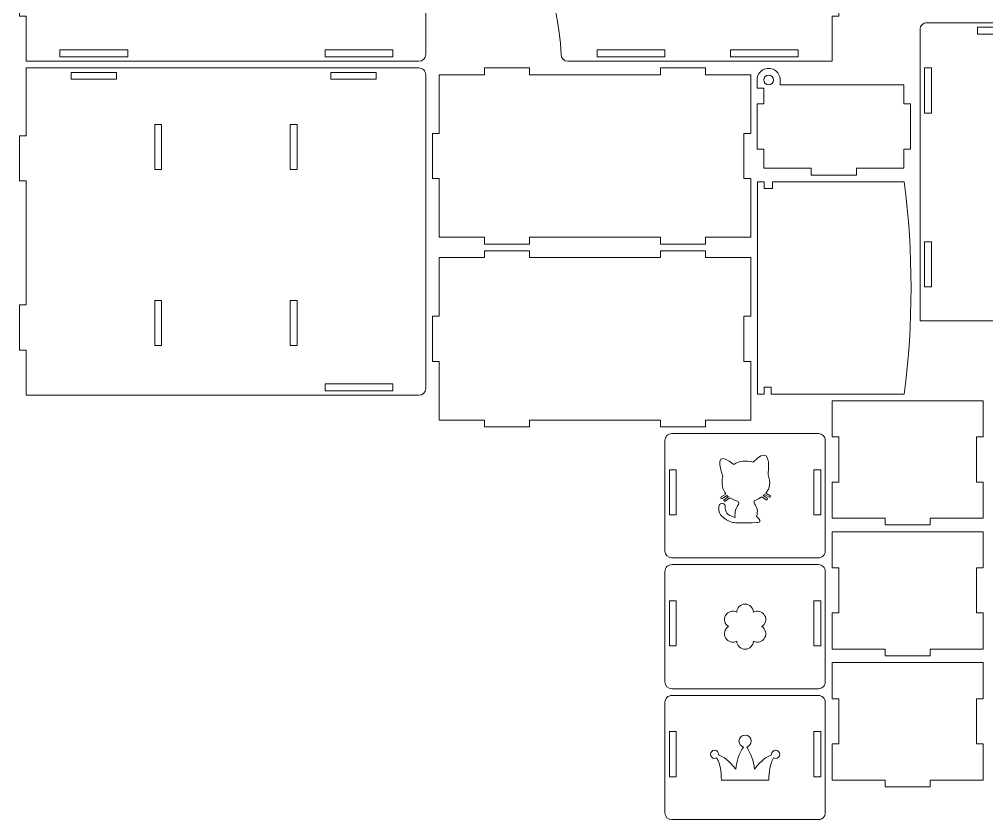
# Model space of a CAD drawing. Header units: millimetres. Extents: x -360 to 360, y -381 to 381.
# Drawn here: x -354 to 74.5, y -380.5 to -26 of the extents above; entities that cross this region are included whole.
import ezdxf

# ---------------------------------------------------------------- set-up
doc = ezdxf.new("R2010")
doc.units = ezdxf.units.MM
doc.header["$MEASUREMENT"] = 0
doc.layers.add('Camada 1', color=7, linetype='Continuous')

msp = doc.modelspace()

# ---------------------------------------------------------------- linework, layer by layer
at = {"layer": 'Camada 1', "color": 250, "lineweight": 20}
for points, knots in [([(-351, -44.5212), (-351, -44.5212), (-177, -44.5212), (-177, -44.5212), (-177, -44.5212), (-175.3432, -44.5212), (-174, -43.1781), (-174, -41.5212), (-174, -41.5212), (-174, -41.5212), (-174, 162.4788), (-174, 162.4788), (-174, 162.4788), (-174, 163.2744), (-174.3161, 164.0375), (-174.8787, 164.6001), (-174.8787, 164.6001), (-175.4413, 165.1627), (-176.2044, 165.4788), (-177, 165.4788), (-177, 165.4788), (-177, 165.4788), (-351, 165.4788), (-351, 165.4788), (-351, 165.4788), (-351, 165.4788), (-351, 145.4788), (-351, 145.4788), (-351, 145.4788), (-351, 145.4788), (-354, 145.4788), (-354, 145.4788), (-354, 145.4788), (-354, 145.4788), (-354, 125.4788), (-354, 125.4788), (-354, 125.4788), (-354, 125.4788), (-351, 125.4788), (-351, 125.4788), (-351, 125.4788), (-351, 125.4788), (-351, 70.4788), (-351, 70.4788), (-351, 70.4788), (-351, 70.4788), (-354, 70.4788), (-354, 70.4788), (-354, 70.4788), (-354, 70.4788), (-354, 50.4788), (-354, 50.4788), (-354, 50.4788), (-354, 50.4788), (-351, 50.4788), (-351, 50.4788), (-351, 50.4788), (-351, 50.4788), (-351, -4.5212), (-351, -4.5212), (-351, -4.5212), (-351, -4.5212), (-354, -4.5212), (-354, -4.5212), (-354, -4.5212), (-354, -4.5212), (-354, -24.5212), (-354, -24.5212), (-354, -24.5212), (-354, -24.5212), (-351, -24.5212), (-351, -24.5212), (-351, -24.5212), (-351, -24.5212), (-351, -44.5212), (-351, -44.5212)], [0, 0, 0, 0, 0.05, 0.05, 0.05, 0.05, 0.1, 0.1, 0.1, 0.1, 0.15, 0.15, 0.15, 0.15, 0.2, 0.2, 0.2, 0.2, 0.25, 0.25, 0.25, 0.25, 0.3, 0.3, 0.3, 0.3, 0.35, 0.35, 0.35, 0.35, 0.4, 0.4, 0.4, 0.4, 0.45, 0.45, 0.45, 0.45, 0.5, 0.5, 0.5, 0.5, 0.55, 0.55, 0.55, 0.55, 0.6, 0.6, 0.6, 0.6, 0.65, 0.65, 0.65, 0.65, 0.7, 0.7, 0.7, 0.7, 0.75, 0.75, 0.75, 0.75, 0.8, 0.8, 0.8, 0.8, 0.85, 0.85, 0.85, 0.85, 0.9, 0.9, 0.9, 0.9, 1, 1, 1, 1]), ([(-145.0345, 27.8926), (-125.9482, 9.7152), (-114.8101, -15.2625), (-114.0424, -41.6086), (-114.0424, -41.6086), (-113.9952, -43.2307), (-112.6665, -44.5212), (-111.0437, -44.5212), (-111.0437, -44.5212), (-111.0437, -44.5212), (6, -44.5212), (6, -44.5212), (6, -44.5212), (6, -44.5212), (6, -24.5212), (6, -24.5212), (6, -24.5212), (6, -24.5212), (9, -24.5212), (9, -24.5212), (9, -24.5212), (9, -24.5212), (9, -4.5212), (9, -4.5212), (9, -4.5212), (9, -4.5212), (6, -4.5212), (6, -4.5212), (6, -4.5212), (6, -4.5212), (6, 50.4788), (6, 50.4788), (6, 50.4788), (6, 50.4788), (9, 50.4788), (9, 50.4788), (9, 50.4788), (9, 50.4788), (9, 70.4788), (9, 70.4788), (9, 70.4788), (9, 70.4788), (6, 70.4788), (6, 70.4788), (6, 70.4788), (6, 70.4788), (6, 125.4788), (6, 125.4788), (6, 125.4788), (6, 125.4788), (9, 125.4788), (9, 125.4788), (9, 125.4788), (9, 125.4788), (9, 145.4788), (9, 145.4788), (9, 145.4788), (9, 145.4788), (6, 145.4788), (6, 145.4788), (6, 145.4788), (6, 145.4788), (6, 165.4788), (6, 165.4788), (6, 165.4788), (6, 165.4788), (-168, 165.4788), (-168, 165.4788), (-168, 165.4788), (-168.7956, 165.4788), (-169.5587, 165.1627), (-170.1213, 164.6001), (-170.1213, 164.6001), (-170.6839, 164.0375), (-171, 163.2744), (-171, 162.4788), (-171, 162.4788), (-171, 162.4788), (-171, 88.4788), (-171, 88.4788), (-171, 88.4788), (-171, 65.5812), (-161.6155, 43.6841), (-145.0345, 27.8926)], [0, 0, 0, 0, 0.04545455, 0.04545455, 0.04545455, 0.04545455, 0.09090909, 0.09090909, 0.09090909, 0.09090909, 0.13636364, 0.13636364, 0.13636364, 0.13636364, 0.18181818, 0.18181818, 0.18181818, 0.18181818, 0.22727273, 0.22727273, 0.22727273, 0.22727273, 0.27272727, 0.27272727, 0.27272727, 0.27272727, 0.31818182, 0.31818182, 0.31818182, 0.31818182, 0.36363636, 0.36363636, 0.36363636, 0.36363636, 0.40909091, 0.40909091, 0.40909091, 0.40909091, 0.45454545, 0.45454545, 0.45454545, 0.45454545, 0.5, 0.5, 0.5, 0.5, 0.54545455, 0.54545455, 0.54545455, 0.54545455, 0.59090909, 0.59090909, 0.59090909, 0.59090909, 0.63636364, 0.63636364, 0.63636364, 0.63636364, 0.68181818, 0.68181818, 0.68181818, 0.68181818, 0.72727273, 0.72727273, 0.72727273, 0.72727273, 0.77272727, 0.77272727, 0.77272727, 0.77272727, 0.81818182, 0.81818182, 0.81818182, 0.81818182, 0.86363636, 0.86363636, 0.86363636, 0.86363636, 0.90909091, 0.90909091, 0.90909091, 0.90909091, 1, 1, 1, 1]), ([(45, -159.4788), (45, -159.4788), (45, -30.4788), (45, -30.4788), (45, -30.4788), (45, -29.6832), (45.3161, -28.9201), (45.8787, -28.3575), (45.8787, -28.3575), (46.4413, -27.7949), (47.2044, -27.4788), (48, -27.4788), (48, -27.4788), (48, -27.4788), (113, -27.4788), (113, -27.4788), (113, -27.4788), (113.7956, -27.4788), (114.5587, -27.7949), (115.1213, -28.3575), (115.1213, -28.3575), (115.6839, -28.9201), (116, -29.6832), (116, -30.4788), (116, -30.4788), (116, -30.4788), (116, -159.4788), (116, -159.4788), (116, -159.4788), (116, -159.4788), (45, -159.4788), (45, -159.4788)], [0, 0, 0, 0, 0.11111111, 0.11111111, 0.11111111, 0.11111111, 0.22222222, 0.22222222, 0.22222222, 0.22222222, 0.33333333, 0.33333333, 0.33333333, 0.33333333, 0.44444444, 0.44444444, 0.44444444, 0.44444444, 0.55555556, 0.55555556, 0.55555556, 0.55555556, 0.66666667, 0.66666667, 0.66666667, 0.66666667, 0.77777778, 0.77777778, 0.77777778, 0.77777778, 1, 1, 1, 1]), ([(70.5, -32.4788), (70.5, -32.4788), (90.5, -32.4788), (90.5, -32.4788), (90.5, -32.4788), (90.5, -32.4788), (90.5, -29.4788), (90.5, -29.4788), (90.5, -29.4788), (90.5, -29.4788), (70.5, -29.4788), (70.5, -29.4788), (70.5, -29.4788), (70.5, -29.4788), (70.5, -32.4788), (70.5, -32.4788)], [0, 0, 0, 0, 0.2, 0.2, 0.2, 0.2, 0.4, 0.4, 0.4, 0.4, 0.6, 0.6, 0.6, 0.6, 1, 1, 1, 1]), ([(-336, -39.5212), (-336, -39.5212), (-306, -39.5212), (-306, -39.5212), (-306, -39.5212), (-306, -39.5212), (-306, -42.5212), (-306, -42.5212), (-306, -42.5212), (-306, -42.5212), (-336, -42.5212), (-336, -42.5212), (-336, -42.5212), (-336, -42.5212), (-336, -39.5212), (-336, -39.5212)], [0, 0, 0, 0, 0.2, 0.2, 0.2, 0.2, 0.4, 0.4, 0.4, 0.4, 0.6, 0.6, 0.6, 0.6, 1, 1, 1, 1]), ([(-218.5, -39.5212), (-218.5, -39.5212), (-188.5, -39.5212), (-188.5, -39.5212), (-188.5, -39.5212), (-188.5, -39.5212), (-188.5, -42.5212), (-188.5, -42.5212), (-188.5, -42.5212), (-188.5, -42.5212), (-218.5, -42.5212), (-218.5, -42.5212), (-218.5, -42.5212), (-218.5, -42.5212), (-218.5, -39.5212), (-218.5, -39.5212)], [0, 0, 0, 0, 0.2, 0.2, 0.2, 0.2, 0.4, 0.4, 0.4, 0.4, 0.6, 0.6, 0.6, 0.6, 1, 1, 1, 1]), ([(-98.0212, -39.5212), (-98.0212, -39.5212), (-68.0212, -39.5212), (-68.0212, -39.5212), (-68.0212, -39.5212), (-68.0212, -39.5212), (-68.0212, -42.5212), (-68.0212, -42.5212), (-68.0212, -42.5212), (-68.0212, -42.5212), (-98.0212, -42.5212), (-98.0212, -42.5212), (-98.0212, -42.5212), (-98.0212, -42.5212), (-98.0212, -39.5212), (-98.0212, -39.5212)], [0, 0, 0, 0, 0.2, 0.2, 0.2, 0.2, 0.4, 0.4, 0.4, 0.4, 0.6, 0.6, 0.6, 0.6, 1, 1, 1, 1]), ([(-39, -39.5212), (-39, -39.5212), (-9, -39.5212), (-9, -39.5212), (-9, -39.5212), (-9, -39.5212), (-9, -42.5212), (-9, -42.5212), (-9, -42.5212), (-9, -42.5212), (-39, -42.5212), (-39, -42.5212), (-39, -42.5212), (-39, -42.5212), (-39, -39.5212), (-39, -39.5212)], [0, 0, 0, 0, 0.2, 0.2, 0.2, 0.2, 0.4, 0.4, 0.4, 0.4, 0.6, 0.6, 0.6, 0.6, 1, 1, 1, 1]), ([(-351, -192.5212), (-351, -192.5212), (-177, -192.5212), (-177, -192.5212), (-177, -192.5212), (-175.3432, -192.5212), (-174, -191.1781), (-174, -189.5212), (-174, -189.5212), (-174, -189.5212), (-174, -50.5212), (-174, -50.5212), (-174, -50.5212), (-174, -49.7256), (-174.3161, -48.9625), (-174.8787, -48.3999), (-174.8787, -48.3999), (-175.4413, -47.8373), (-176.2044, -47.5212), (-177, -47.5212), (-177, -47.5212), (-177, -47.5212), (-351, -47.5212), (-351, -47.5212), (-351, -47.5212), (-351, -47.5212), (-351, -77.5212), (-351, -77.5212), (-351, -77.5212), (-351, -77.5212), (-354, -77.5212), (-354, -77.5212), (-354, -77.5212), (-354, -77.5212), (-354, -97.5212), (-354, -97.5212), (-354, -97.5212), (-354, -97.5212), (-351, -97.5212), (-351, -97.5212), (-351, -97.5212), (-351, -97.5212), (-351, -152.5212), (-351, -152.5212), (-351, -152.5212), (-351, -152.5212), (-354, -152.5212), (-354, -152.5212), (-354, -152.5212), (-354, -152.5212), (-354, -172.5212), (-354, -172.5212), (-354, -172.5212), (-354, -172.5212), (-351, -172.5212), (-351, -172.5212), (-351, -172.5212), (-351, -172.5212), (-351, -192.5212), (-351, -192.5212)], [0, 0, 0, 0, 0.0625, 0.0625, 0.0625, 0.0625, 0.125, 0.125, 0.125, 0.125, 0.1875, 0.1875, 0.1875, 0.1875, 0.25, 0.25, 0.25, 0.25, 0.3125, 0.3125, 0.3125, 0.3125, 0.375, 0.375, 0.375, 0.375, 0.4375, 0.4375, 0.4375, 0.4375, 0.5, 0.5, 0.5, 0.5, 0.5625, 0.5625, 0.5625, 0.5625, 0.625, 0.625, 0.625, 0.625, 0.6875, 0.6875, 0.6875, 0.6875, 0.75, 0.75, 0.75, 0.75, 0.8125, 0.8125, 0.8125, 0.8125, 0.875, 0.875, 0.875, 0.875, 1, 1, 1, 1]), ([(-311, -52.5212), (-311, -52.5212), (-331, -52.5212), (-331, -52.5212), (-331, -52.5212), (-331, -52.5212), (-331, -49.5212), (-331, -49.5212), (-331, -49.5212), (-331, -49.5212), (-311, -49.5212), (-311, -49.5212), (-311, -49.5212), (-311, -49.5212), (-311, -52.5212), (-311, -52.5212)], [0, 0, 0, 0, 0.2, 0.2, 0.2, 0.2, 0.4, 0.4, 0.4, 0.4, 0.6, 0.6, 0.6, 0.6, 1, 1, 1, 1]), ([(-196, -52.5212), (-196, -52.5212), (-216, -52.5212), (-216, -52.5212), (-216, -52.5212), (-216, -52.5212), (-216, -49.5212), (-216, -49.5212), (-216, -49.5212), (-216, -49.5212), (-196, -49.5212), (-196, -49.5212), (-196, -49.5212), (-196, -49.5212), (-196, -52.5212), (-196, -52.5212)], [0, 0, 0, 0, 0.2, 0.2, 0.2, 0.2, 0.4, 0.4, 0.4, 0.4, 0.6, 0.6, 0.6, 0.6, 1, 1, 1, 1]), ([(-70, -50.5212), (-70, -50.5212), (-128, -50.5212), (-128, -50.5212), (-128, -50.5212), (-128, -50.5212), (-128, -47.5212), (-128, -47.5212), (-128, -47.5212), (-128, -47.5212), (-148, -47.5212), (-148, -47.5212), (-148, -47.5212), (-148, -47.5212), (-148, -50.5212), (-148, -50.5212), (-148, -50.5212), (-148, -50.5212), (-168, -50.5212), (-168, -50.5212), (-168, -50.5212), (-168, -50.5212), (-168, -76.5212), (-168, -76.5212), (-168, -76.5212), (-168, -76.5212), (-171, -76.5212), (-171, -76.5212), (-171, -76.5212), (-171, -76.5212), (-171, -96.5212), (-171, -96.5212), (-171, -96.5212), (-171, -96.5212), (-168, -96.5212), (-168, -96.5212), (-168, -96.5212), (-168, -96.5212), (-168, -122.5212), (-168, -122.5212), (-168, -122.5212), (-168, -122.5212), (-148, -122.5212), (-148, -122.5212), (-148, -122.5212), (-148, -122.5212), (-148, -125.5212), (-148, -125.5212), (-148, -125.5212), (-148, -125.5212), (-128, -125.5212), (-128, -125.5212), (-128, -125.5212), (-128, -125.5212), (-128, -122.5212), (-128, -122.5212), (-128, -122.5212), (-128, -122.5212), (-70, -122.5212), (-70, -122.5212), (-70, -122.5212), (-70, -122.5212), (-70, -125.5212), (-70, -125.5212), (-70, -125.5212), (-70, -125.5212), (-50, -125.5212), (-50, -125.5212), (-50, -125.5212), (-50, -125.5212), (-50, -122.5212), (-50, -122.5212), (-50, -122.5212), (-50, -122.5212), (-30, -122.5212), (-30, -122.5212), (-30, -122.5212), (-30, -122.5212), (-30, -96.5212), (-30, -96.5212), (-30, -96.5212), (-30, -96.5212), (-33, -96.5212), (-33, -96.5212), (-33, -96.5212), (-33, -96.5212), (-33, -76.5212), (-33, -76.5212), (-33, -76.5212), (-33, -76.5212), (-30, -76.5212), (-30, -76.5212), (-30, -76.5212), (-30, -76.5212), (-30, -50.5212), (-30, -50.5212), (-30, -50.5212), (-30, -50.5212), (-50, -50.5212), (-50, -50.5212), (-50, -50.5212), (-50, -50.5212), (-50, -47.5212), (-50, -47.5212), (-50, -47.5212), (-50, -47.5212), (-70, -47.5212), (-70, -47.5212), (-70, -47.5212), (-70, -47.5212), (-70, -50.5212), (-70, -50.5212)], [0, 0, 0, 0, 0.03448276, 0.03448276, 0.03448276, 0.03448276, 0.06896552, 0.06896552, 0.06896552, 0.06896552, 0.10344828, 0.10344828, 0.10344828, 0.10344828, 0.13793103, 0.13793103, 0.13793103, 0.13793103, 0.17241379, 0.17241379, 0.17241379, 0.17241379, 0.20689655, 0.20689655, 0.20689655, 0.20689655, 0.24137931, 0.24137931, 0.24137931, 0.24137931, 0.27586207, 0.27586207, 0.27586207, 0.27586207, 0.31034483, 0.31034483, 0.31034483, 0.31034483, 0.34482759, 0.34482759, 0.34482759, 0.34482759, 0.37931034, 0.37931034, 0.37931034, 0.37931034, 0.4137931, 0.4137931, 0.4137931, 0.4137931, 0.44827586, 0.44827586, 0.44827586, 0.44827586, 0.48275862, 0.48275862, 0.48275862, 0.48275862, 0.51724138, 0.51724138, 0.51724138, 0.51724138, 0.55172414, 0.55172414, 0.55172414, 0.55172414, 0.5862069, 0.5862069, 0.5862069, 0.5862069, 0.62068966, 0.62068966, 0.62068966, 0.62068966, 0.65517241, 0.65517241, 0.65517241, 0.65517241, 0.68965517, 0.68965517, 0.68965517, 0.68965517, 0.72413793, 0.72413793, 0.72413793, 0.72413793, 0.75862069, 0.75862069, 0.75862069, 0.75862069, 0.79310345, 0.79310345, 0.79310345, 0.79310345, 0.82758621, 0.82758621, 0.82758621, 0.82758621, 0.86206897, 0.86206897, 0.86206897, 0.86206897, 0.89655172, 0.89655172, 0.89655172, 0.89655172, 0.93103448, 0.93103448, 0.93103448, 0.93103448, 1, 1, 1, 1]), ([(-24.2054, -63.462), (-24.2054, -63.462), (-24.2054, -56.462), (-24.2054, -56.462), (-24.2054, -56.462), (-24.2054, -56.462), (-27.2054, -56.462), (-27.2054, -56.462), (-27.2054, -56.462), (-27.2054, -56.462), (-27.2054, -52.8407), (-27.2054, -52.8407), (-27.2054, -52.8407), (-27.2054, -51.011), (-26.2293, -49.3203), (-24.6447, -48.4055), (-24.6447, -48.4055), (-23.0602, -47.4907), (-21.108, -47.4907), (-19.5234, -48.4055), (-19.5234, -48.4055), (-17.9389, -49.3203), (-16.9628, -51.011), (-16.9628, -52.8407), (-16.9628, -52.8407), (-16.9628, -52.8407), (-16.9628, -54.962), (-16.9628, -54.962), (-16.9628, -54.962), (-16.9628, -54.962), (37.7946, -54.962), (37.7946, -54.962), (37.7946, -54.962), (37.7946, -54.962), (37.7946, -63.462), (37.7946, -63.462), (37.7946, -63.462), (37.7946, -63.462), (40.7946, -63.462), (40.7946, -63.462), (40.7946, -63.462), (40.7946, -63.462), (40.7946, -83.462), (40.7946, -83.462), (40.7946, -83.462), (40.7946, -83.462), (37.7946, -83.462), (37.7946, -83.462), (37.7946, -83.462), (37.7946, -83.462), (37.7946, -91.962), (37.7946, -91.962), (37.7946, -91.962), (37.7946, -91.962), (16.7946, -91.962), (16.7946, -91.962), (16.7946, -91.962), (16.7946, -91.962), (16.7946, -94.962), (16.7946, -94.962), (16.7946, -94.962), (16.7946, -94.962), (-3.2054, -94.962), (-3.2054, -94.962), (-3.2054, -94.962), (-3.2054, -94.962), (-3.2054, -91.962), (-3.2054, -91.962), (-3.2054, -91.962), (-3.2054, -91.962), (-24.2054, -91.962), (-24.2054, -91.962), (-24.2054, -91.962), (-24.2054, -91.962), (-24.2054, -83.462), (-24.2054, -83.462), (-24.2054, -83.462), (-24.2054, -83.462), (-27.2054, -83.462), (-27.2054, -83.462), (-27.2054, -83.462), (-27.2054, -83.462), (-27.2054, -63.462), (-27.2054, -63.462), (-27.2054, -63.462), (-27.2054, -63.462), (-24.2054, -63.462), (-24.2054, -63.462)], [0, 0, 0, 0, 0.04347826, 0.04347826, 0.04347826, 0.04347826, 0.08695652, 0.08695652, 0.08695652, 0.08695652, 0.13043478, 0.13043478, 0.13043478, 0.13043478, 0.17391304, 0.17391304, 0.17391304, 0.17391304, 0.2173913, 0.2173913, 0.2173913, 0.2173913, 0.26086957, 0.26086957, 0.26086957, 0.26086957, 0.30434783, 0.30434783, 0.30434783, 0.30434783, 0.34782609, 0.34782609, 0.34782609, 0.34782609, 0.39130435, 0.39130435, 0.39130435, 0.39130435, 0.43478261, 0.43478261, 0.43478261, 0.43478261, 0.47826087, 0.47826087, 0.47826087, 0.47826087, 0.52173913, 0.52173913, 0.52173913, 0.52173913, 0.56521739, 0.56521739, 0.56521739, 0.56521739, 0.60869565, 0.60869565, 0.60869565, 0.60869565, 0.65217391, 0.65217391, 0.65217391, 0.65217391, 0.69565217, 0.69565217, 0.69565217, 0.69565217, 0.73913043, 0.73913043, 0.73913043, 0.73913043, 0.7826087, 0.7826087, 0.7826087, 0.7826087, 0.82608696, 0.82608696, 0.82608696, 0.82608696, 0.86956522, 0.86956522, 0.86956522, 0.86956522, 0.91304348, 0.91304348, 0.91304348, 0.91304348, 1, 1, 1, 1]), ([(-22.0841, -54.962), (-20.9125, -54.962), (-19.9628, -54.0123), (-19.9628, -52.8407), (-19.9628, -52.8407), (-19.9628, -51.6691), (-20.9125, -50.7194), (-22.0841, -50.7194), (-22.0841, -50.7194), (-23.2557, -50.7194), (-24.2054, -51.6691), (-24.2054, -52.8407), (-24.2054, -52.8407), (-24.2054, -54.0123), (-23.2556, -54.962), (-22.0841, -54.962)], [0, 0, 0, 0, 0.2, 0.2, 0.2, 0.2, 0.4, 0.4, 0.4, 0.4, 0.6, 0.6, 0.6, 0.6, 1, 1, 1, 1]), ([(50, -67.4788), (50, -67.4788), (50, -47.4788), (50, -47.4788), (50, -47.4788), (50, -47.4788), (47, -47.4788), (47, -47.4788), (47, -47.4788), (47, -47.4788), (47, -67.4788), (47, -67.4788), (47, -67.4788), (47, -67.4788), (50, -67.4788), (50, -67.4788)], [0, 0, 0, 0, 0.2, 0.2, 0.2, 0.2, 0.4, 0.4, 0.4, 0.4, 0.6, 0.6, 0.6, 0.6, 1, 1, 1, 1]), ([(-291, -92.5212), (-291, -92.5212), (-294, -92.5212), (-294, -92.5212), (-294, -92.5212), (-294, -92.5212), (-294, -72.5212), (-294, -72.5212), (-294, -72.5212), (-294, -72.5212), (-291, -72.5212), (-291, -72.5212), (-291, -72.5212), (-291, -72.5212), (-291, -92.5212), (-291, -92.5212)], [0, 0, 0, 0, 0.2, 0.2, 0.2, 0.2, 0.4, 0.4, 0.4, 0.4, 0.6, 0.6, 0.6, 0.6, 1, 1, 1, 1]), ([(-231, -92.5212), (-231, -92.5212), (-234, -92.5212), (-234, -92.5212), (-234, -92.5212), (-234, -92.5212), (-234, -72.5212), (-234, -72.5212), (-234, -72.5212), (-234, -72.5212), (-231, -72.5212), (-231, -72.5212), (-231, -72.5212), (-231, -72.5212), (-231, -92.5212), (-231, -92.5212)], [0, 0, 0, 0, 0.2, 0.2, 0.2, 0.2, 0.4, 0.4, 0.4, 0.4, 0.6, 0.6, 0.6, 0.6, 1, 1, 1, 1]), ([(-27, -97.962), (-27, -97.962), (-27, -191.962), (-27, -191.962), (-27, -191.962), (-27, -191.962), (-24, -191.962), (-24, -191.962), (-24, -191.962), (-24, -191.962), (-24, -188.962), (-24, -188.962), (-24, -188.962), (-24, -188.962), (-21, -188.962), (-21, -188.962), (-21, -188.962), (-21, -188.962), (-21, -191.962), (-21, -191.962), (-21, -191.962), (-21, -191.962), (38, -191.962), (38, -191.962), (38, -191.962), (42, -160.7563), (42, -129.1677), (38, -97.962), (38, -97.962), (38, -97.962), (-20.3, -97.962), (-20.3, -97.962), (-20.3, -97.962), (-20.3, -97.962), (-20.3, -100.962), (-20.3, -100.962), (-20.3, -100.962), (-20.3, -100.962), (-24, -100.962), (-24, -100.962), (-24, -100.962), (-24, -100.962), (-24, -97.962), (-24, -97.962), (-24, -97.962), (-24, -97.962), (-27, -97.962), (-27, -97.962)], [0, 0, 0, 0, 0.07692308, 0.07692308, 0.07692308, 0.07692308, 0.15384615, 0.15384615, 0.15384615, 0.15384615, 0.23076923, 0.23076923, 0.23076923, 0.23076923, 0.30769231, 0.30769231, 0.30769231, 0.30769231, 0.38461538, 0.38461538, 0.38461538, 0.38461538, 0.46153846, 0.46153846, 0.46153846, 0.46153846, 0.53846154, 0.53846154, 0.53846154, 0.53846154, 0.61538462, 0.61538462, 0.61538462, 0.61538462, 0.69230769, 0.69230769, 0.69230769, 0.69230769, 0.76923077, 0.76923077, 0.76923077, 0.76923077, 0.84615385, 0.84615385, 0.84615385, 0.84615385, 1, 1, 1, 1]), ([(-70, -131.5212), (-70, -131.5212), (-128, -131.5212), (-128, -131.5212), (-128, -131.5212), (-128, -131.5212), (-128, -128.5212), (-128, -128.5212), (-128, -128.5212), (-128, -128.5212), (-148, -128.5212), (-148, -128.5212), (-148, -128.5212), (-148, -128.5212), (-148, -131.5212), (-148, -131.5212), (-148, -131.5212), (-148, -131.5212), (-168, -131.5212), (-168, -131.5212), (-168, -131.5212), (-168, -131.5212), (-168, -157.5212), (-168, -157.5212), (-168, -157.5212), (-168, -157.5212), (-171, -157.5212), (-171, -157.5212), (-171, -157.5212), (-171, -157.5212), (-171, -177.5212), (-171, -177.5212), (-171, -177.5212), (-171, -177.5212), (-168, -177.5212), (-168, -177.5212), (-168, -177.5212), (-168, -177.5212), (-168, -203.5212), (-168, -203.5212), (-168, -203.5212), (-168, -203.5212), (-148, -203.5212), (-148, -203.5212), (-148, -203.5212), (-148, -203.5212), (-148, -206.5212), (-148, -206.5212), (-148, -206.5212), (-148, -206.5212), (-128, -206.5212), (-128, -206.5212), (-128, -206.5212), (-128, -206.5212), (-128, -203.5212), (-128, -203.5212), (-128, -203.5212), (-128, -203.5212), (-70, -203.5212), (-70, -203.5212), (-70, -203.5212), (-70, -203.5212), (-70, -206.5212), (-70, -206.5212), (-70, -206.5212), (-70, -206.5212), (-50, -206.5212), (-50, -206.5212), (-50, -206.5212), (-50, -206.5212), (-50, -203.5212), (-50, -203.5212), (-50, -203.5212), (-50, -203.5212), (-30, -203.5212), (-30, -203.5212), (-30, -203.5212), (-30, -203.5212), (-30, -177.5212), (-30, -177.5212), (-30, -177.5212), (-30, -177.5212), (-33, -177.5212), (-33, -177.5212), (-33, -177.5212), (-33, -177.5212), (-33, -157.5212), (-33, -157.5212), (-33, -157.5212), (-33, -157.5212), (-30, -157.5212), (-30, -157.5212), (-30, -157.5212), (-30, -157.5212), (-30, -131.5212), (-30, -131.5212), (-30, -131.5212), (-30, -131.5212), (-50, -131.5212), (-50, -131.5212), (-50, -131.5212), (-50, -131.5212), (-50, -128.5212), (-50, -128.5212), (-50, -128.5212), (-50, -128.5212), (-70, -128.5212), (-70, -128.5212), (-70, -128.5212), (-70, -128.5212), (-70, -131.5212), (-70, -131.5212)], [0, 0, 0, 0, 0.03448276, 0.03448276, 0.03448276, 0.03448276, 0.06896552, 0.06896552, 0.06896552, 0.06896552, 0.10344828, 0.10344828, 0.10344828, 0.10344828, 0.13793103, 0.13793103, 0.13793103, 0.13793103, 0.17241379, 0.17241379, 0.17241379, 0.17241379, 0.20689655, 0.20689655, 0.20689655, 0.20689655, 0.24137931, 0.24137931, 0.24137931, 0.24137931, 0.27586207, 0.27586207, 0.27586207, 0.27586207, 0.31034483, 0.31034483, 0.31034483, 0.31034483, 0.34482759, 0.34482759, 0.34482759, 0.34482759, 0.37931034, 0.37931034, 0.37931034, 0.37931034, 0.4137931, 0.4137931, 0.4137931, 0.4137931, 0.44827586, 0.44827586, 0.44827586, 0.44827586, 0.48275862, 0.48275862, 0.48275862, 0.48275862, 0.51724138, 0.51724138, 0.51724138, 0.51724138, 0.55172414, 0.55172414, 0.55172414, 0.55172414, 0.5862069, 0.5862069, 0.5862069, 0.5862069, 0.62068966, 0.62068966, 0.62068966, 0.62068966, 0.65517241, 0.65517241, 0.65517241, 0.65517241, 0.68965517, 0.68965517, 0.68965517, 0.68965517, 0.72413793, 0.72413793, 0.72413793, 0.72413793, 0.75862069, 0.75862069, 0.75862069, 0.75862069, 0.79310345, 0.79310345, 0.79310345, 0.79310345, 0.82758621, 0.82758621, 0.82758621, 0.82758621, 0.86206897, 0.86206897, 0.86206897, 0.86206897, 0.89655172, 0.89655172, 0.89655172, 0.89655172, 0.93103448, 0.93103448, 0.93103448, 0.93103448, 1, 1, 1, 1]), ([(50, -144.4788), (50, -144.4788), (50, -124.4788), (50, -124.4788), (50, -124.4788), (50, -124.4788), (47, -124.4788), (47, -124.4788), (47, -124.4788), (47, -124.4788), (47, -144.4788), (47, -144.4788), (47, -144.4788), (47, -144.4788), (50, -144.4788), (50, -144.4788)], [0, 0, 0, 0, 0.2, 0.2, 0.2, 0.2, 0.4, 0.4, 0.4, 0.4, 0.6, 0.6, 0.6, 0.6, 1, 1, 1, 1]), ([(-291, -150.5212), (-291, -150.5212), (-291, -170.5212), (-291, -170.5212), (-291, -170.5212), (-291, -170.5212), (-294, -170.5212), (-294, -170.5212), (-294, -170.5212), (-294, -170.5212), (-294, -150.5212), (-294, -150.5212), (-294, -150.5212), (-294, -150.5212), (-291, -150.5212), (-291, -150.5212)], [0, 0, 0, 0, 0.2, 0.2, 0.2, 0.2, 0.4, 0.4, 0.4, 0.4, 0.6, 0.6, 0.6, 0.6, 1, 1, 1, 1]), ([(-234, -170.5212), (-234, -170.5212), (-234, -150.5212), (-234, -150.5212), (-234, -150.5212), (-234, -150.5212), (-231, -150.5212), (-231, -150.5212), (-231, -150.5212), (-231, -150.5212), (-231, -170.5212), (-231, -170.5212), (-231, -170.5212), (-231, -170.5212), (-234, -170.5212), (-234, -170.5212)], [0, 0, 0, 0, 0.2, 0.2, 0.2, 0.2, 0.4, 0.4, 0.4, 0.4, 0.6, 0.6, 0.6, 0.6, 1, 1, 1, 1]), ([(-218.5, -187.5212), (-218.5, -187.5212), (-188.5, -187.5212), (-188.5, -187.5212), (-188.5, -187.5212), (-188.5, -187.5212), (-188.5, -190.5212), (-188.5, -190.5212), (-188.5, -190.5212), (-188.5, -190.5212), (-218.5, -190.5212), (-218.5, -190.5212), (-218.5, -190.5212), (-218.5, -190.5212), (-218.5, -187.5212), (-218.5, -187.5212)], [0, 0, 0, 0, 0.2, 0.2, 0.2, 0.2, 0.4, 0.4, 0.4, 0.4, 0.6, 0.6, 0.6, 0.6, 1, 1, 1, 1]), ([(70, -230.962), (70, -230.962), (70, -210.962), (70, -210.962), (70, -210.962), (70, -210.962), (73, -210.962), (73, -210.962), (73, -210.962), (73, -210.962), (73, -194.962), (73, -194.962), (73, -194.962), (73, -194.962), (6, -194.962), (6, -194.962), (6, -194.962), (6, -194.962), (6, -210.962), (6, -210.962), (6, -210.962), (6, -210.962), (9, -210.962), (9, -210.962), (9, -210.962), (9, -210.962), (9, -230.962), (9, -230.962), (9, -230.962), (9, -230.962), (6, -230.962), (6, -230.962), (6, -230.962), (6, -230.962), (6, -246.962), (6, -246.962), (6, -246.962), (6, -246.962), (29.5, -246.962), (29.5, -246.962), (29.5, -246.962), (29.5, -246.962), (29.5, -249.962), (29.5, -249.962), (29.5, -249.962), (29.5, -249.962), (49.5, -249.962), (49.5, -249.962), (49.5, -249.962), (49.5, -249.962), (49.5, -246.962), (49.5, -246.962), (49.5, -246.962), (49.5, -246.962), (73, -246.962), (73, -246.962), (73, -246.962), (73, -246.962), (73, -230.962), (73, -230.962), (73, -230.962), (73, -230.962), (70, -230.962), (70, -230.962)], [0, 0, 0, 0, 0.05882353, 0.05882353, 0.05882353, 0.05882353, 0.11764706, 0.11764706, 0.11764706, 0.11764706, 0.17647059, 0.17647059, 0.17647059, 0.17647059, 0.23529412, 0.23529412, 0.23529412, 0.23529412, 0.29411765, 0.29411765, 0.29411765, 0.29411765, 0.35294118, 0.35294118, 0.35294118, 0.35294118, 0.41176471, 0.41176471, 0.41176471, 0.41176471, 0.47058824, 0.47058824, 0.47058824, 0.47058824, 0.52941176, 0.52941176, 0.52941176, 0.52941176, 0.58823529, 0.58823529, 0.58823529, 0.58823529, 0.64705882, 0.64705882, 0.64705882, 0.64705882, 0.70588235, 0.70588235, 0.70588235, 0.70588235, 0.76470588, 0.76470588, 0.76470588, 0.76470588, 0.82352941, 0.82352941, 0.82352941, 0.82352941, 0.88235294, 0.88235294, 0.88235294, 0.88235294, 1, 1, 1, 1]), ([(3, -261.5212), (3, -261.5212), (3, -212.5212), (3, -212.5212), (3, -212.5212), (2.9999, -211.7256), (2.6839, -210.9625), (2.1213, -210.3999), (2.1213, -210.3999), (1.5587, -209.8373), (0.7956, -209.5212), (0, -209.5212), (0, -209.5212), (0, -209.5212), (-65.0001, -209.5212), (-65.0001, -209.5212), (-65.0001, -209.5212), (-65.7957, -209.5212), (-66.5588, -209.8373), (-67.1213, -210.3998), (-67.1213, -210.3998), (-67.6839, -210.9625), (-68, -211.7256), (-68, -212.5212), (-68, -212.5212), (-68, -212.5212), (-68, -261.5212), (-68, -261.5212), (-68, -261.5212), (-68, -263.178), (-66.657, -264.5212), (-65, -264.5212), (-65, -264.5212), (-65, -264.5212), (0, -264.5212), (0, -264.5212), (0, -264.5212), (0.7956, -264.5212), (1.5587, -264.2051), (2.1213, -263.6425), (2.1213, -263.6425), (2.6838, -263.0799), (3, -262.3167), (3, -261.5212)], [0, 0, 0, 0, 0.08333333, 0.08333333, 0.08333333, 0.08333333, 0.16666667, 0.16666667, 0.16666667, 0.16666667, 0.25, 0.25, 0.25, 0.25, 0.33333333, 0.33333333, 0.33333333, 0.33333333, 0.41666667, 0.41666667, 0.41666667, 0.41666667, 0.5, 0.5, 0.5, 0.5, 0.58333333, 0.58333333, 0.58333333, 0.58333333, 0.66666667, 0.66666667, 0.66666667, 0.66666667, 0.75, 0.75, 0.75, 0.75, 0.83333333, 0.83333333, 0.83333333, 0.83333333, 1, 1, 1, 1]), ([(-24.4547, -236.9867), (-24.4547, -236.9867), (-22.7743, -238.165), (-22.7743, -238.165), (-22.7743, -238.165), (-22.5996, -238.287), (-22.5568, -238.529), (-22.6787, -238.7037), (-22.6787, -238.7037), (-22.8007, -238.8784), (-23.0427, -238.9213), (-23.2174, -238.7993), (-23.2174, -238.7993), (-23.2174, -238.7993), (-25.1029, -237.4772), (-25.1029, -237.4772), (-25.1029, -237.4772), (-26.0266, -238.1274), (-27.1329, -238.7174), (-28.4218, -239.2473), (-28.4218, -239.2473), (-28.6586, -239.7346), (-28.5611, -240.1999), (-28.3379, -240.6232), (-28.3379, -240.6232), (-27.0618, -242.153), (-26.7564, -243.9962), (-27.4215, -246.1525), (-27.4215, -246.1525), (-25.4445, -248.0778), (-25.4025, -248.9941), (-27.2951, -248.9013), (-27.2951, -248.9013), (-33.2382, -249.0711), (-36.8296, -249.0604), (-38.0693, -248.8697), (-38.0693, -248.8697), (-42.1567, -247.292), (-44.3812, -245.7445), (-44.1448, -242.2807), (-44.1448, -242.2807), (-44.0943, -241.5393), (-44.1462, -240.9484), (-43.422, -240.5555), (-43.422, -240.5555), (-43.1743, -240.421), (-42.8883, -240.3567), (-42.5955, -240.3795), (-42.5955, -240.3795), (-42.3548, -240.3982), (-42.1278, -240.4746), (-41.9303, -240.5961), (-41.9303, -240.5961), (-41.1176, -241.097), (-41.3601, -241.6326), (-41.3481, -242.4272), (-41.3481, -242.4272), (-41.3088, -245.0195), (-39.2144, -246.0342), (-36.938, -246.6871), (-36.938, -246.6871), (-37.1673, -244.204), (-36.6727, -242.2865), (-35.4544, -240.9345), (-35.4544, -240.9345), (-35.221, -240.4921), (-35.2453, -240.015), (-35.5272, -239.5039), (-35.5272, -239.5039), (-36.979, -239.0981), (-38.2105, -238.5577), (-39.2217, -237.8831), (-39.2217, -237.8831), (-39.2217, -237.8831), (-41.3842, -239.3997), (-41.3842, -239.3997), (-41.3842, -239.3997), (-41.5589, -239.5217), (-41.801, -239.4788), (-41.923, -239.304), (-41.923, -239.304), (-42.0449, -239.1293), (-42.002, -238.8875), (-41.8273, -238.7654), (-41.8273, -238.7654), (-41.8273, -238.7654), (-39.8801, -237.3998), (-39.8801, -237.3998), (-39.8801, -237.3998), (-40.0844, -237.2346), (-40.2777, -237.0625), (-40.4599, -236.8838), (-40.4599, -236.8838), (-40.4599, -236.8838), (-42.7001, -238.244), (-42.7001, -238.244), (-42.7001, -238.244), (-42.8822, -238.3548), (-43.121, -238.2966), (-43.2317, -238.1145), (-43.2317, -238.1145), (-43.3424, -237.9324), (-43.2843, -237.6936), (-43.1022, -237.5829), (-43.1022, -237.5829), (-43.1022, -237.5829), (-40.9936, -236.3025), (-40.9936, -236.3025), (-40.9936, -236.3025), (-42.5878, -234.3687), (-43.0664, -231.7542), (-42.4295, -228.4589), (-42.4295, -228.4589), (-45.1167, -220.0386), (-43.4948, -218.2903), (-37.5638, -223.2141), (-37.5638, -223.2141), (-35.1284, -221.5793), (-32.2426, -221.2423), (-28.9066, -222.203), (-28.9066, -222.203), (-23.5307, -216.5531), (-21.3401, -218.4277), (-22.3347, -227.8271), (-22.3347, -227.8271), (-21.0963, -231.0279), (-21.4209, -233.7137), (-23.3078, -235.8843), (-23.3078, -235.8843), (-23.3078, -235.8843), (-21.4994, -236.9825), (-21.4994, -236.9825), (-21.4994, -236.9825), (-21.3173, -237.0932), (-21.2592, -237.3321), (-21.3699, -237.5141), (-21.3699, -237.5141), (-21.4806, -237.6962), (-21.7194, -237.7544), (-21.9015, -237.6437), (-21.9015, -237.6437), (-21.9015, -237.6437), (-23.855, -236.4574), (-23.855, -236.4574), (-23.855, -236.4574), (-24.0431, -236.6377), (-24.243, -236.8143), (-24.4547, -236.9867)], [0, 0, 0, 0, 0.02631579, 0.02631579, 0.02631579, 0.02631579, 0.05263158, 0.05263158, 0.05263158, 0.05263158, 0.07894737, 0.07894737, 0.07894737, 0.07894737, 0.10526316, 0.10526316, 0.10526316, 0.10526316, 0.13157895, 0.13157895, 0.13157895, 0.13157895, 0.15789474, 0.15789474, 0.15789474, 0.15789474, 0.18421053, 0.18421053, 0.18421053, 0.18421053, 0.21052632, 0.21052632, 0.21052632, 0.21052632, 0.23684211, 0.23684211, 0.23684211, 0.23684211, 0.26315789, 0.26315789, 0.26315789, 0.26315789, 0.28947368, 0.28947368, 0.28947368, 0.28947368, 0.31578947, 0.31578947, 0.31578947, 0.31578947, 0.34210526, 0.34210526, 0.34210526, 0.34210526, 0.36842105, 0.36842105, 0.36842105, 0.36842105, 0.39473684, 0.39473684, 0.39473684, 0.39473684, 0.42105263, 0.42105263, 0.42105263, 0.42105263, 0.44736842, 0.44736842, 0.44736842, 0.44736842, 0.47368421, 0.47368421, 0.47368421, 0.47368421, 0.5, 0.5, 0.5, 0.5, 0.52631579, 0.52631579, 0.52631579, 0.52631579, 0.55263158, 0.55263158, 0.55263158, 0.55263158, 0.57894737, 0.57894737, 0.57894737, 0.57894737, 0.60526316, 0.60526316, 0.60526316, 0.60526316, 0.63157895, 0.63157895, 0.63157895, 0.63157895, 0.65789474, 0.65789474, 0.65789474, 0.65789474, 0.68421053, 0.68421053, 0.68421053, 0.68421053, 0.71052632, 0.71052632, 0.71052632, 0.71052632, 0.73684211, 0.73684211, 0.73684211, 0.73684211, 0.76315789, 0.76315789, 0.76315789, 0.76315789, 0.78947368, 0.78947368, 0.78947368, 0.78947368, 0.81578947, 0.81578947, 0.81578947, 0.81578947, 0.84210526, 0.84210526, 0.84210526, 0.84210526, 0.86842105, 0.86842105, 0.86842105, 0.86842105, 0.89473684, 0.89473684, 0.89473684, 0.89473684, 0.92105263, 0.92105263, 0.92105263, 0.92105263, 0.94736842, 0.94736842, 0.94736842, 0.94736842, 1, 1, 1, 1]), ([(-63, -225.5212), (-63, -225.5212), (-63, -245.5212), (-63, -245.5212), (-63, -245.5212), (-63, -245.5212), (-66, -245.5212), (-66, -245.5212), (-66, -245.5212), (-66, -245.5212), (-66, -225.5212), (-66, -225.5212), (-66, -225.5212), (-66, -225.5212), (-63, -225.5212), (-63, -225.5212)], [0, 0, 0, 0, 0.2, 0.2, 0.2, 0.2, 0.4, 0.4, 0.4, 0.4, 0.6, 0.6, 0.6, 0.6, 1, 1, 1, 1]), ([(-2, -245.5212), (-2, -245.5212), (-2, -225.5212), (-2, -225.5212), (-2, -225.5212), (-2, -225.5212), (1, -225.5212), (1, -225.5212), (1, -225.5212), (1, -225.5212), (1, -245.5212), (1, -245.5212), (1, -245.5212), (1, -245.5212), (-2, -245.5212), (-2, -245.5212)], [0, 0, 0, 0, 0.2, 0.2, 0.2, 0.2, 0.4, 0.4, 0.4, 0.4, 0.6, 0.6, 0.6, 0.6, 1, 1, 1, 1]), ([(70, -288.962), (70, -288.962), (70, -268.962), (70, -268.962), (70, -268.962), (70, -268.962), (73, -268.962), (73, -268.962), (73, -268.962), (73, -268.962), (73, -252.962), (73, -252.962), (73, -252.962), (73, -252.962), (6, -252.962), (6, -252.962), (6, -252.962), (6, -252.962), (6, -268.962), (6, -268.962), (6, -268.962), (6, -268.962), (9, -268.962), (9, -268.962), (9, -268.962), (9, -268.962), (9, -288.962), (9, -288.962), (9, -288.962), (9, -288.962), (6, -288.962), (6, -288.962), (6, -288.962), (6, -288.962), (6, -304.962), (6, -304.962), (6, -304.962), (6, -304.962), (29.5, -304.962), (29.5, -304.962), (29.5, -304.962), (29.5, -304.962), (29.5, -307.962), (29.5, -307.962), (29.5, -307.962), (29.5, -307.962), (49.5, -307.962), (49.5, -307.962), (49.5, -307.962), (49.5, -307.962), (49.5, -304.962), (49.5, -304.962), (49.5, -304.962), (49.5, -304.962), (73, -304.962), (73, -304.962), (73, -304.962), (73, -304.962), (73, -288.962), (73, -288.962), (73, -288.962), (73, -288.962), (70, -288.962), (70, -288.962)], [0, 0, 0, 0, 0.05882353, 0.05882353, 0.05882353, 0.05882353, 0.11764706, 0.11764706, 0.11764706, 0.11764706, 0.17647059, 0.17647059, 0.17647059, 0.17647059, 0.23529412, 0.23529412, 0.23529412, 0.23529412, 0.29411765, 0.29411765, 0.29411765, 0.29411765, 0.35294118, 0.35294118, 0.35294118, 0.35294118, 0.41176471, 0.41176471, 0.41176471, 0.41176471, 0.47058824, 0.47058824, 0.47058824, 0.47058824, 0.52941176, 0.52941176, 0.52941176, 0.52941176, 0.58823529, 0.58823529, 0.58823529, 0.58823529, 0.64705882, 0.64705882, 0.64705882, 0.64705882, 0.70588235, 0.70588235, 0.70588235, 0.70588235, 0.76470588, 0.76470588, 0.76470588, 0.76470588, 0.82352941, 0.82352941, 0.82352941, 0.82352941, 0.88235294, 0.88235294, 0.88235294, 0.88235294, 1, 1, 1, 1]), ([(3, -319.5212), (3, -319.5212), (3, -270.5212), (3, -270.5212), (3, -270.5212), (2.9999, -269.7256), (2.6839, -268.9625), (2.1213, -268.3999), (2.1213, -268.3999), (1.5587, -267.8373), (0.7956, -267.5212), (0, -267.5212), (0, -267.5212), (0, -267.5212), (-65.0001, -267.5212), (-65.0001, -267.5212), (-65.0001, -267.5212), (-65.7957, -267.5212), (-66.5588, -267.8373), (-67.1213, -268.3998), (-67.1213, -268.3998), (-67.6839, -268.9625), (-68, -269.7256), (-68, -270.5212), (-68, -270.5212), (-68, -270.5212), (-68, -319.5212), (-68, -319.5212), (-68, -319.5212), (-68, -321.178), (-66.657, -322.5212), (-65, -322.5212), (-65, -322.5212), (-65, -322.5212), (0, -322.5212), (0, -322.5212), (0, -322.5212), (0.7956, -322.5212), (1.5587, -322.2051), (2.1213, -321.6425), (2.1213, -321.6425), (2.6838, -321.0799), (3, -320.3167), (3, -319.5212)], [0, 0, 0, 0, 0.08333333, 0.08333333, 0.08333333, 0.08333333, 0.16666667, 0.16666667, 0.16666667, 0.16666667, 0.25, 0.25, 0.25, 0.25, 0.33333333, 0.33333333, 0.33333333, 0.33333333, 0.41666667, 0.41666667, 0.41666667, 0.41666667, 0.5, 0.5, 0.5, 0.5, 0.58333333, 0.58333333, 0.58333333, 0.58333333, 0.66666667, 0.66666667, 0.66666667, 0.66666667, 0.75, 0.75, 0.75, 0.75, 0.83333333, 0.83333333, 0.83333333, 0.83333333, 1, 1, 1, 1]), ([(-63, -283.5212), (-63, -283.5212), (-63, -303.5212), (-63, -303.5212), (-63, -303.5212), (-63, -303.5212), (-66, -303.5212), (-66, -303.5212), (-66, -303.5212), (-66, -303.5212), (-66, -283.5212), (-66, -283.5212), (-66, -283.5212), (-66, -283.5212), (-63, -283.5212), (-63, -283.5212)], [0, 0, 0, 0, 0.2, 0.2, 0.2, 0.2, 0.4, 0.4, 0.4, 0.4, 0.6, 0.6, 0.6, 0.6, 1, 1, 1, 1]), ([(-25.1398, -295.0214), (-23.4163, -293.992), (-22.8323, -291.7658), (-23.8396, -290.0216), (-23.8396, -290.0216), (-24.8469, -288.2768), (-27.0664, -287.6697), (-28.8197, -288.6477), (-28.8197, -288.6477), (-28.8499, -286.6398), (-30.4855, -285.0212), (-32.5, -285.0212), (-32.5, -285.0212), (-34.5145, -285.0212), (-36.1501, -286.6398), (-36.1799, -288.6472), (-36.1799, -288.6472), (-37.9331, -287.6693), (-40.1527, -288.2768), (-41.1599, -290.0216), (-41.1599, -290.0216), (-42.1677, -291.7663), (-41.5837, -293.992), (-39.8602, -295.0214), (-39.8602, -295.0214), (-41.5837, -296.0509), (-42.1677, -298.2771), (-41.1604, -300.0213), (-41.1604, -300.0213), (-40.1532, -301.7661), (-37.9336, -302.3732), (-36.1804, -301.3952), (-36.1804, -301.3952), (-36.1506, -303.4026), (-34.515, -305.0212), (-32.5005, -305.0212), (-32.5005, -305.0212), (-30.486, -305.0212), (-28.8504, -303.4026), (-28.8206, -301.3952), (-28.8206, -301.3952), (-27.0674, -302.3732), (-24.8478, -301.7656), (-23.8405, -300.0209), (-23.8405, -300.0209), (-22.8323, -298.2766), (-23.4163, -296.0509), (-25.1398, -295.0214)], [0, 0, 0, 0, 0.07692308, 0.07692308, 0.07692308, 0.07692308, 0.15384615, 0.15384615, 0.15384615, 0.15384615, 0.23076923, 0.23076923, 0.23076923, 0.23076923, 0.30769231, 0.30769231, 0.30769231, 0.30769231, 0.38461538, 0.38461538, 0.38461538, 0.38461538, 0.46153846, 0.46153846, 0.46153846, 0.46153846, 0.53846154, 0.53846154, 0.53846154, 0.53846154, 0.61538462, 0.61538462, 0.61538462, 0.61538462, 0.69230769, 0.69230769, 0.69230769, 0.69230769, 0.76923077, 0.76923077, 0.76923077, 0.76923077, 0.84615385, 0.84615385, 0.84615385, 0.84615385, 1, 1, 1, 1]), ([(-2, -303.5212), (-2, -303.5212), (-2, -283.5212), (-2, -283.5212), (-2, -283.5212), (-2, -283.5212), (1, -283.5212), (1, -283.5212), (1, -283.5212), (1, -283.5212), (1, -303.5212), (1, -303.5212), (1, -303.5212), (1, -303.5212), (-2, -303.5212), (-2, -303.5212)], [0, 0, 0, 0, 0.2, 0.2, 0.2, 0.2, 0.4, 0.4, 0.4, 0.4, 0.6, 0.6, 0.6, 0.6, 1, 1, 1, 1]), ([(70, -346.962), (70, -346.962), (70, -326.962), (70, -326.962), (70, -326.962), (70, -326.962), (73, -326.962), (73, -326.962), (73, -326.962), (73, -326.962), (73, -310.962), (73, -310.962), (73, -310.962), (73, -310.962), (6, -310.962), (6, -310.962), (6, -310.962), (6, -310.962), (6, -326.962), (6, -326.962), (6, -326.962), (6, -326.962), (9, -326.962), (9, -326.962), (9, -326.962), (9, -326.962), (9, -346.962), (9, -346.962), (9, -346.962), (9, -346.962), (6, -346.962), (6, -346.962), (6, -346.962), (6, -346.962), (6, -362.962), (6, -362.962), (6, -362.962), (6, -362.962), (29.5, -362.962), (29.5, -362.962), (29.5, -362.962), (29.5, -362.962), (29.5, -365.962), (29.5, -365.962), (29.5, -365.962), (29.5, -365.962), (49.5, -365.962), (49.5, -365.962), (49.5, -365.962), (49.5, -365.962), (49.5, -362.962), (49.5, -362.962), (49.5, -362.962), (49.5, -362.962), (73, -362.962), (73, -362.962), (73, -362.962), (73, -362.962), (73, -346.962), (73, -346.962), (73, -346.962), (73, -346.962), (70, -346.962), (70, -346.962)], [0, 0, 0, 0, 0.05882353, 0.05882353, 0.05882353, 0.05882353, 0.11764706, 0.11764706, 0.11764706, 0.11764706, 0.17647059, 0.17647059, 0.17647059, 0.17647059, 0.23529412, 0.23529412, 0.23529412, 0.23529412, 0.29411765, 0.29411765, 0.29411765, 0.29411765, 0.35294118, 0.35294118, 0.35294118, 0.35294118, 0.41176471, 0.41176471, 0.41176471, 0.41176471, 0.47058824, 0.47058824, 0.47058824, 0.47058824, 0.52941176, 0.52941176, 0.52941176, 0.52941176, 0.58823529, 0.58823529, 0.58823529, 0.58823529, 0.64705882, 0.64705882, 0.64705882, 0.64705882, 0.70588235, 0.70588235, 0.70588235, 0.70588235, 0.76470588, 0.76470588, 0.76470588, 0.76470588, 0.82352941, 0.82352941, 0.82352941, 0.82352941, 0.88235294, 0.88235294, 0.88235294, 0.88235294, 1, 1, 1, 1]), ([(3, -377.5212), (3, -377.5212), (3, -328.5212), (3, -328.5212), (3, -328.5212), (2.9999, -327.7256), (2.6839, -326.9625), (2.1213, -326.3999), (2.1213, -326.3999), (1.5587, -325.8373), (0.7956, -325.5212), (0, -325.5212), (0, -325.5212), (0, -325.5212), (-65.0001, -325.5212), (-65.0001, -325.5212), (-65.0001, -325.5212), (-65.7957, -325.5212), (-66.5588, -325.8373), (-67.1213, -326.3998), (-67.1213, -326.3998), (-67.6839, -326.9625), (-68, -327.7256), (-68, -328.5212), (-68, -328.5212), (-68, -328.5212), (-68, -377.5212), (-68, -377.5212), (-68, -377.5212), (-68, -379.178), (-66.657, -380.5212), (-65, -380.5212), (-65, -380.5212), (-65, -380.5212), (0, -380.5212), (0, -380.5212), (0, -380.5212), (0.7956, -380.5212), (1.5587, -380.2051), (2.1213, -379.6425), (2.1213, -379.6425), (2.6838, -379.0799), (3, -378.3167), (3, -377.5212)], [0, 0, 0, 0, 0.08333333, 0.08333333, 0.08333333, 0.08333333, 0.16666667, 0.16666667, 0.16666667, 0.16666667, 0.25, 0.25, 0.25, 0.25, 0.33333333, 0.33333333, 0.33333333, 0.33333333, 0.41666667, 0.41666667, 0.41666667, 0.41666667, 0.5, 0.5, 0.5, 0.5, 0.58333333, 0.58333333, 0.58333333, 0.58333333, 0.66666667, 0.66666667, 0.66666667, 0.66666667, 0.75, 0.75, 0.75, 0.75, 0.83333333, 0.83333333, 0.83333333, 0.83333333, 1, 1, 1, 1]), ([(-63, -341.5212), (-63, -341.5212), (-63, -361.5212), (-63, -361.5212), (-63, -361.5212), (-63, -361.5212), (-66, -361.5212), (-66, -361.5212), (-66, -361.5212), (-66, -361.5212), (-66, -341.5212), (-66, -341.5212), (-66, -341.5212), (-66, -341.5212), (-63, -341.5212), (-63, -341.5212)], [0, 0, 0, 0, 0.2, 0.2, 0.2, 0.2, 0.4, 0.4, 0.4, 0.4, 0.6, 0.6, 0.6, 0.6, 1, 1, 1, 1]), ([(-2, -361.5212), (-2, -361.5212), (-2, -341.5212), (-2, -341.5212), (-2, -341.5212), (-2, -341.5212), (1, -341.5212), (1, -341.5212), (1, -341.5212), (1, -341.5212), (1, -361.5212), (1, -361.5212), (1, -361.5212), (1, -361.5212), (-2, -361.5212), (-2, -361.5212)], [0, 0, 0, 0, 0.2, 0.2, 0.2, 0.2, 0.4, 0.4, 0.4, 0.4, 0.6, 0.6, 0.6, 0.6, 1, 1, 1, 1]), ([(-28.3863, -358.1727), (-28.6901, -354.5048), (-29.8313, -351.2309), (-31.8098, -348.3513), (-31.8098, -348.3513), (-30.6477, -348.0461), (-29.7906, -346.9885), (-29.7906, -345.7307), (-29.7906, -345.7307), (-29.7906, -344.2344), (-31.0038, -343.0212), (-32.5, -343.0212), (-32.5, -343.0212), (-33.9963, -343.0212), (-35.2095, -344.2344), (-35.2095, -345.7307), (-35.2095, -345.7307), (-35.2095, -346.9885), (-34.3523, -348.0461), (-33.1903, -348.3513), (-33.1903, -348.3513), (-35.1687, -351.231), (-36.3099, -354.5048), (-36.6137, -358.1727), (-36.6137, -358.1727), (-39.7556, -354.4184), (-41.7847, -352.5609), (-44.2586, -351.8693), (-44.2586, -351.8693), (-44.2423, -351.7717), (-44.2337, -351.6717), (-44.2337, -351.5695), (-44.2337, -351.5695), (-44.2337, -350.5749), (-45.0401, -349.7686), (-46.0346, -349.7686), (-46.0346, -349.7686), (-47.0292, -349.7686), (-47.8355, -350.5749), (-47.8355, -351.5695), (-47.8355, -351.5695), (-47.8355, -352.564), (-47.0292, -353.3704), (-46.0346, -353.3704), (-46.0346, -353.3704), (-45.7011, -353.3704), (-45.3888, -353.2797), (-45.1209, -353.1217), (-45.1209, -353.1217), (-43.2678, -356.5327), (-43.1628, -358.8038), (-42.9781, -363.0212), (-42.9781, -363.0212), (-42.9781, -363.0212), (-22.022, -363.0212), (-22.022, -363.0212), (-22.022, -363.0212), (-21.8372, -358.8038), (-21.7323, -356.5327), (-19.8791, -353.1217), (-19.8791, -353.1217), (-19.6112, -353.2797), (-19.299, -353.3704), (-18.9654, -353.3704), (-18.9654, -353.3704), (-17.9708, -353.3704), (-17.1645, -352.564), (-17.1645, -351.5695), (-17.1645, -351.5695), (-17.1645, -350.5749), (-17.9708, -349.7686), (-18.9654, -349.7686), (-18.9654, -349.7686), (-19.96, -349.7686), (-20.7663, -350.5749), (-20.7663, -351.5695), (-20.7663, -351.5695), (-20.7663, -351.6717), (-20.7577, -351.7717), (-20.7414, -351.8693), (-20.7414, -351.8693), (-23.2153, -352.5609), (-25.2445, -354.4184), (-28.3863, -358.1727)], [0, 0, 0, 0, 0.04545455, 0.04545455, 0.04545455, 0.04545455, 0.09090909, 0.09090909, 0.09090909, 0.09090909, 0.13636364, 0.13636364, 0.13636364, 0.13636364, 0.18181818, 0.18181818, 0.18181818, 0.18181818, 0.22727273, 0.22727273, 0.22727273, 0.22727273, 0.27272727, 0.27272727, 0.27272727, 0.27272727, 0.31818182, 0.31818182, 0.31818182, 0.31818182, 0.36363636, 0.36363636, 0.36363636, 0.36363636, 0.40909091, 0.40909091, 0.40909091, 0.40909091, 0.45454545, 0.45454545, 0.45454545, 0.45454545, 0.5, 0.5, 0.5, 0.5, 0.54545455, 0.54545455, 0.54545455, 0.54545455, 0.59090909, 0.59090909, 0.59090909, 0.59090909, 0.63636364, 0.63636364, 0.63636364, 0.63636364, 0.68181818, 0.68181818, 0.68181818, 0.68181818, 0.72727273, 0.72727273, 0.72727273, 0.72727273, 0.77272727, 0.77272727, 0.77272727, 0.77272727, 0.81818182, 0.81818182, 0.81818182, 0.81818182, 0.86363636, 0.86363636, 0.86363636, 0.86363636, 0.90909091, 0.90909091, 0.90909091, 0.90909091, 1, 1, 1, 1])]:
    msp.add_open_spline(points, degree=3, knots=knots, dxfattribs=at)

doc.saveas('drawing.dxf')
